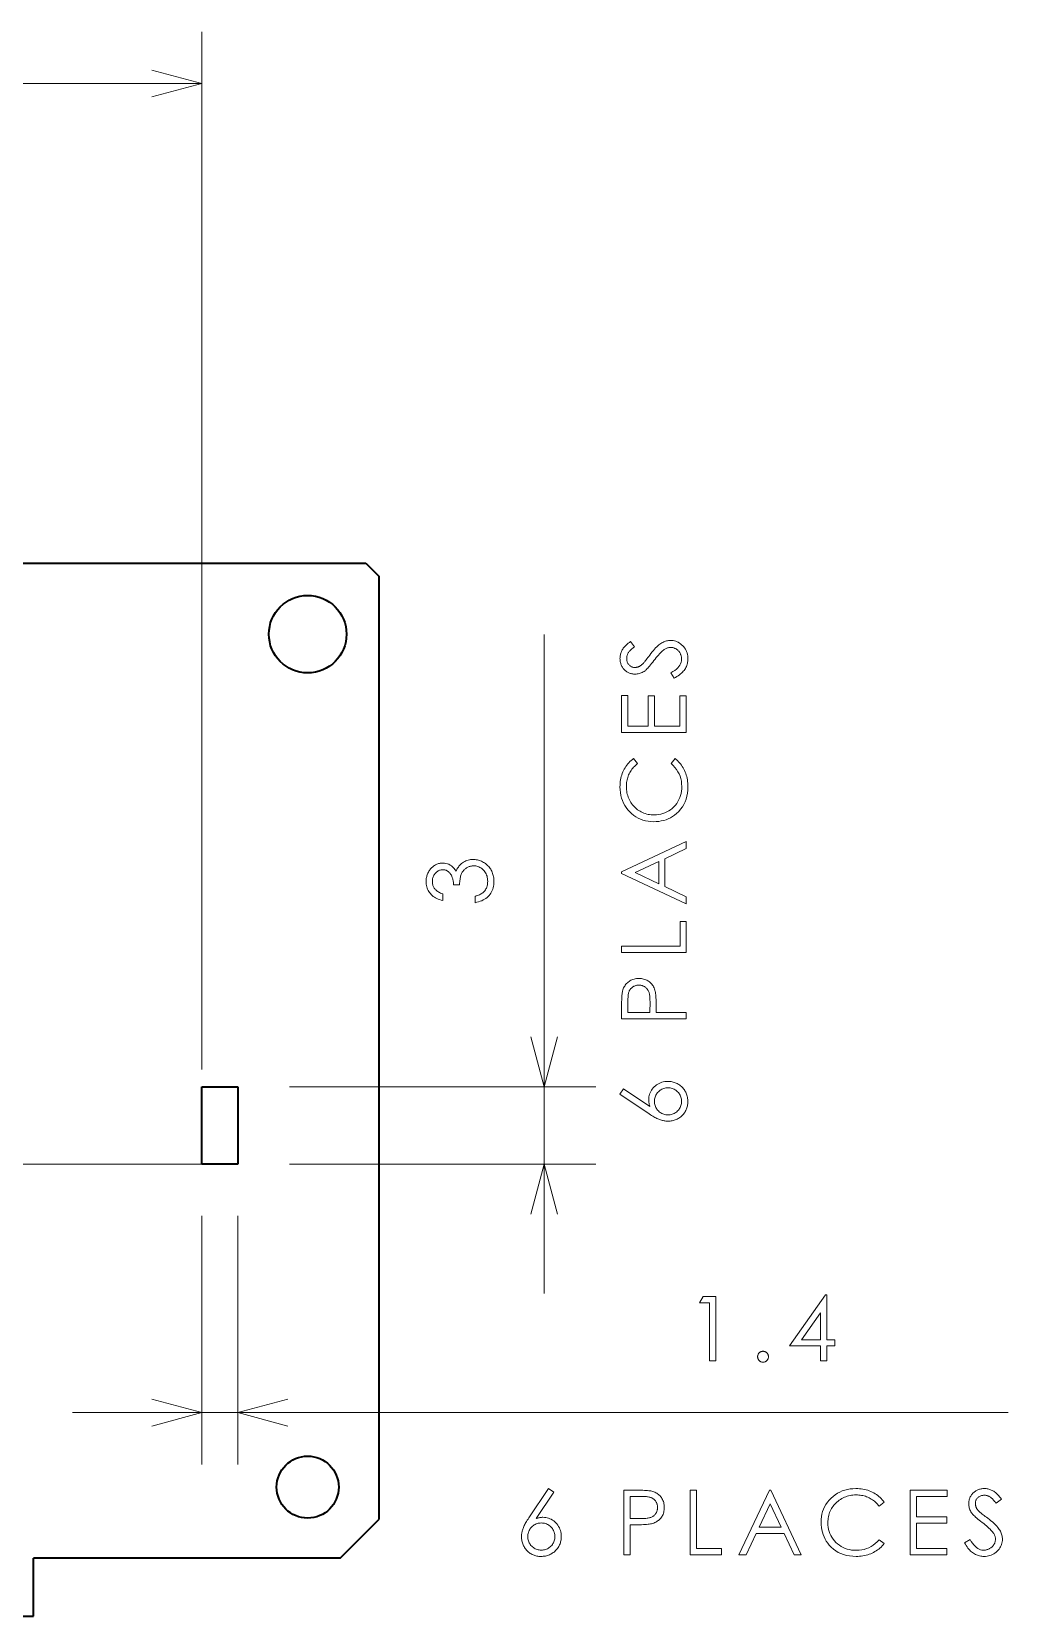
# Model space of a CAD drawing. Extents: x 33 to 237, y 66 to 156.
# Drawn here: x 198.9 to 236.7, y 82.9 to 144.2 of the extents above; entities that cross this region are included whole.
import ezdxf

# ---------------------------------------------------------------- set-up
doc = ezdxf.new("R2010")
doc.units = 0

msp = doc.modelspace()

# ---------------------------------------------------------------- linework, layer by layer
at = {"color": 7, "lineweight": 13}
for p, q in [((205.507233, 104.017746), (205.507233, 144.167175)), ((178.607224, 142.167175), (205.507233, 142.167175)), ((218.749847, 95.347641), (218.749847, 120.84288)), ((208.907227, 103.347641), (220.749847, 103.347641)), ((206.223633, 100.347641), (171.772522, 100.347641)), ((208.907227, 100.347641), (220.749847, 100.347641)), ((205.507233, 98.347641), (205.507233, 88.736923)), ((206.907227, 98.347641), (206.907227, 88.736923)), ((200.507233, 90.736923), (236.706268, 90.736923))]:
    msp.add_line(p, q, dxfattribs=at)
at = {"color": 7, "lineweight": 35}
for p, q in [((177.357239, 123.607643), (211.857239, 123.607635)), ((211.857239, 123.607635), (212.357239, 123.107635)), ((212.357239, 123.107635), (212.357224, 86.607635)), ((205.507233, 103.347641), (206.907227, 103.347641)), ((205.507233, 100.347641), (205.507233, 103.347641)), ((206.907227, 103.347641), (206.907227, 100.347641)), ((206.907227, 100.347641), (205.507233, 100.347641)), ((210.857224, 85.107635), (212.357224, 86.607635)), ((199.007217, 82.857643), (199.007233, 85.107643)), ((210.857224, 85.107635), (199.007233, 85.107643)), ((198.607224, 82.857643), (199.007217, 82.857643))]:
    msp.add_line(p, q, dxfattribs=at)
at = {"color": 7, "lineweight": 13}
for points in [[(203.575378, 141.649536), (205.507233, 142.167175), (203.575378, 142.684814)], [(218.232208, 105.279488), (218.749847, 103.347641), (219.267487, 105.279488)], [(219.267487, 98.415787), (218.749847, 100.347641), (218.232208, 98.415787)], [(203.575378, 90.219284), (205.507233, 90.736923), (203.575378, 91.254555)], [(208.839081, 91.254555), (206.907227, 90.736923), (208.839081, 90.219284)]]:
    msp.add_lwpolyline(points, dxfattribs=at)
for points in [[(223.78418, 119.15287), (223.656723, 119.365311), (223.735184, 119.410873), (223.805389, 119.457832), (223.86734, 119.50618), (223.921036, 119.555931), (223.966461, 119.607071), (224.003632, 119.659599), (224.032532, 119.713524), (224.053192, 119.768845), (224.065582, 119.825562), (224.069702, 119.883667), (224.069122, 119.908661), (224.067352, 119.933357), (224.064423, 119.957748), (224.060318, 119.981827), (224.055054, 120.005608), (224.048599, 120.029076), (224.04097, 120.052246), (224.032181, 120.075104), (224.022217, 120.097656), (224.011078, 120.119904), (223.998947, 120.141464), (223.986023, 120.16198), (223.97229, 120.181442), (223.957779, 120.199844), (223.942444, 120.217194), (223.926331, 120.233498), (223.909409, 120.248741), (223.891693, 120.262932), (223.873184, 120.27607), (223.853867, 120.288155), (223.83403, 120.299133), (223.813965, 120.308952), (223.793655, 120.317619), (223.773102, 120.325134), (223.752319, 120.33149), (223.731293, 120.336685), (223.710037, 120.340736), (223.688538, 120.343628), (223.666794, 120.34536), (223.644821, 120.345932), (223.61972, 120.345085), (223.594727, 120.342537), (223.569824, 120.338287), (223.545029, 120.332336), (223.520325, 120.324692), (223.495743, 120.315346), (223.471252, 120.304298), (223.446869, 120.29155), (223.422577, 120.277107), (223.398392, 120.260956), (223.364395, 120.235565), (223.329056, 120.206299), (223.292343, 120.173164), (223.254272, 120.136147), (223.214844, 120.095261), (223.174057, 120.050491), (223.131912, 120.001846), (223.088394, 119.949333), (223.043533, 119.892944), (222.997299, 119.83268), (222.95137, 119.772499), (222.908051, 119.717041), (222.86734, 119.666313), (222.829254, 119.620308), (222.793793, 119.579025), (222.760941, 119.542465), (222.730698, 119.510635), (222.703079, 119.483528), (222.678085, 119.461143), (222.655701, 119.443489), (222.620056, 119.418304), (222.583847, 119.395767), (222.547043, 119.375885), (222.509674, 119.35865), (222.471725, 119.34407), (222.433197, 119.332138), (222.394089, 119.322853), (222.354401, 119.316231), (222.314148, 119.312256), (222.2733, 119.310928), (222.240967, 119.311707), (222.209198, 119.314056), (222.178009, 119.317963), (222.1474, 119.323433), (222.117371, 119.330475), (222.087921, 119.339066), (222.059052, 119.349236), (222.030746, 119.360962), (222.003036, 119.374252), (221.975891, 119.389107), (221.9496, 119.40538), (221.924469, 119.422928), (221.900452, 119.441742), (221.877594, 119.461845), (221.855865, 119.483215), (221.835266, 119.505859), (221.815826, 119.529785), (221.797516, 119.554977), (221.780334, 119.581451), (221.764297, 119.609192), (221.749603, 119.637817), (221.736465, 119.666946), (221.724854, 119.696556), (221.714813, 119.726662), (221.706299, 119.757263), (221.699341, 119.788361), (221.693924, 119.819946), (221.690063, 119.85202), (221.687744, 119.88459), (221.686966, 119.917656), (221.687851, 119.952774), (221.690475, 119.987442), (221.694855, 120.021637), (221.700974, 120.055389), (221.708847, 120.088669), (221.718475, 120.121498), (221.729858, 120.15387), (221.742981, 120.185776), (221.757874, 120.217224), (221.77449, 120.248215), (221.793472, 120.279152), (221.815384, 120.310448), (221.84024, 120.342102), (221.868042, 120.374115), (221.898773, 120.406479), (221.932449, 120.439209), (221.96907, 120.47229), (222.008621, 120.505722), (222.051117, 120.53952), (222.096558, 120.573669), (222.251221, 120.369728), (222.215103, 120.341934), (222.181534, 120.314972), (222.150513, 120.288841), (222.122055, 120.263542), (222.09613, 120.239075), (222.072769, 120.215446), (222.051941, 120.192642), (222.033676, 120.170685), (222.01796, 120.149551), (222.004776, 120.129242), (221.993484, 120.109184), (221.983368, 120.08876), (221.974442, 120.067986), (221.966705, 120.046852), (221.960175, 120.02536), (221.954819, 120.003517), (221.950653, 119.981308), (221.947678, 119.958748), (221.945892, 119.935837), (221.945297, 119.91256), (221.946213, 119.882858), (221.948975, 119.854263), (221.953552, 119.826775), (221.959976, 119.800385), (221.968246, 119.775108), (221.978333, 119.750931), (221.990265, 119.727859), (222.004028, 119.705894), (222.019638, 119.685036), (222.037079, 119.665276), (222.055847, 119.647034), (222.075485, 119.630707), (222.095963, 119.616302), (222.117294, 119.603821), (222.139465, 119.593262), (222.162506, 119.584618), (222.186371, 119.577896), (222.211105, 119.57309), (222.236679, 119.570213), (222.263107, 119.569252), (222.279373, 119.569595), (222.295532, 119.57061), (222.3116, 119.572311), (222.32756, 119.574692), (222.343414, 119.577751), (222.359161, 119.58149), (222.374817, 119.585907), (222.390366, 119.591003), (222.405823, 119.596786), (222.421173, 119.603241), (222.4366, 119.610603), (222.452301, 119.61908), (222.468277, 119.628685), (222.484528, 119.639412), (222.501038, 119.651253), (222.517838, 119.664223), (222.534897, 119.678314), (222.552231, 119.693527), (222.569839, 119.709854), (222.587723, 119.72731), (222.598785, 119.73941), (222.612946, 119.755997), (222.630188, 119.777069), (222.650528, 119.802635), (222.673965, 119.83268), (222.7005, 119.867218), (222.730118, 119.906235), (222.762833, 119.949745), (222.798645, 119.997742), (222.837555, 120.050217), (222.884949, 120.113098), (222.93129, 120.171906), (222.976593, 120.226631), (223.020828, 120.277275), (223.064011, 120.323845), (223.10614, 120.366333), (223.147217, 120.404739), (223.187241, 120.439072), (223.226212, 120.469322), (223.26413, 120.495499), (223.301544, 120.518417), (223.338974, 120.538933), (223.37645, 120.557037), (223.413956, 120.572723), (223.451508, 120.585999), (223.489075, 120.596855), (223.526688, 120.605301), (223.564331, 120.611336), (223.602005, 120.614952), (223.639725, 120.616158), (223.69339, 120.614098), (223.745636, 120.607903), (223.796448, 120.59758), (223.84584, 120.583122), (223.893799, 120.564537), (223.940338, 120.541824), (223.985443, 120.514977), (224.029114, 120.484009), (224.071365, 120.448898), (224.112198, 120.409668), (224.150299, 120.367477), (224.184387, 120.323502), (224.214478, 120.27774), (224.24054, 120.230202), (224.262604, 120.18087), (224.280655, 120.129761), (224.294693, 120.076859), (224.304718, 120.022179), (224.31073, 119.965714), (224.312729, 119.907455), (224.311523, 119.862335), (224.307877, 119.818062), (224.301804, 119.774643), (224.293289, 119.732071), (224.282349, 119.690346), (224.268982, 119.649475), (224.253189, 119.609451), (224.23497, 119.570274), (224.21431, 119.531952), (224.191223, 119.494476), (224.165283, 119.457718), (224.136047, 119.421532), (224.103546, 119.385925), (224.067764, 119.350899), (224.028702, 119.316452), (223.986359, 119.282578), (223.940735, 119.249283), (223.89183, 119.216568), (223.839645, 119.184433)], [(221.749847, 117.047157), (221.749847, 118.479858), (221.996277, 118.479858), (221.996277, 117.296989), (222.778061, 117.296989), (222.778061, 118.469666), (223.022797, 118.469666), (223.022797, 117.296989), (224.003418, 117.296989), (224.003418, 118.469666), (224.249847, 118.469666), (224.249847, 117.047157)], [(222.213821, 116.044441), (222.365082, 115.847298), (222.323624, 115.814011), (222.28421, 115.779419), (222.246872, 115.743515), (222.211578, 115.706306), (222.178345, 115.667786), (222.147171, 115.627953), (222.118042, 115.586815), (222.090973, 115.544373), (222.065979, 115.500618), (222.043015, 115.455551), (222.022186, 115.409386), (222.003555, 115.36232), (221.987122, 115.314346), (221.97287, 115.26548), (221.9608, 115.215714), (221.950943, 115.165039), (221.943268, 115.113464), (221.93779, 115.060989), (221.934494, 115.007622), (221.933395, 114.953346), (221.934845, 114.893967), (221.939148, 114.835464), (221.94632, 114.777855), (221.956375, 114.721123), (221.969299, 114.665276), (221.985107, 114.610313), (222.003769, 114.556236), (222.025314, 114.503036), (222.049728, 114.450729), (222.077011, 114.3993), (222.10672, 114.349464), (222.138397, 114.301918), (222.172043, 114.256668), (222.207672, 114.213715), (222.24527, 114.17305), (222.284836, 114.134682), (222.32637, 114.09861), (222.369873, 114.064835), (222.415344, 114.033348), (222.462799, 114.004166), (222.511841, 113.977524), (222.562088, 113.95369), (222.613541, 113.932655), (222.666199, 113.914429), (222.720062, 113.899002), (222.775146, 113.886383), (222.831421, 113.876572), (222.888916, 113.86956), (222.947601, 113.865356), (223.007507, 113.863953), (223.097427, 113.867088), (223.184326, 113.876495), (223.268188, 113.892174), (223.34903, 113.914124), (223.426865, 113.942345), (223.501648, 113.976837), (223.573425, 114.017593), (223.642166, 114.064629), (223.707886, 114.117935), (223.770584, 114.177513), (223.828705, 114.241867), (223.880722, 114.309502), (223.926605, 114.380409), (223.96637, 114.454605), (224.000031, 114.532074), (224.027557, 114.612831), (224.048965, 114.696861), (224.06427, 114.784172), (224.073441, 114.874771), (224.076508, 114.968643), (224.072388, 115.071953), (224.060059, 115.171837), (224.03949, 115.268288), (224.010696, 115.361298), (223.973679, 115.450882), (223.928436, 115.537033), (223.874969, 115.619743), (223.813278, 115.699028), (223.743362, 115.774879), (223.665222, 115.847298), (223.814774, 116.044441), (223.861282, 116.006126), (223.90564, 115.965958), (223.947815, 115.923935), (223.987854, 115.880066), (224.025726, 115.834335), (224.061447, 115.786758), (224.095001, 115.737328), (224.126404, 115.686043), (224.15564, 115.632912), (224.182724, 115.577919), (224.207428, 115.521355), (224.229523, 115.463478), (224.249023, 115.404289), (224.26593, 115.343796), (224.280228, 115.28199), (224.291931, 115.21888), (224.301041, 115.154457), (224.307541, 115.08873), (224.311432, 115.02169), (224.312729, 114.953346), (224.308365, 114.824913), (224.295258, 114.702019), (224.273422, 114.584671), (224.242859, 114.472855), (224.203537, 114.366585), (224.155487, 114.265854), (224.098709, 114.170662), (224.033203, 114.081017), (223.958954, 113.996902), (223.875961, 113.918335), (223.800674, 113.857948), (223.722321, 113.803925), (223.640915, 113.756256), (223.556442, 113.714935), (223.468918, 113.679977), (223.378342, 113.651375), (223.284698, 113.629128), (223.187988, 113.613235), (223.088226, 113.603706), (222.985413, 113.600525), (222.877365, 113.604378), (222.772797, 113.615921), (222.671722, 113.63517), (222.574127, 113.662117), (222.480011, 113.696762), (222.389389, 113.739105), (222.302246, 113.789146), (222.218582, 113.846886), (222.138412, 113.912331), (222.061722, 113.985466), (221.990509, 114.0644), (221.926804, 114.147232), (221.87059, 114.233948), (221.821884, 114.324554), (221.780655, 114.41906), (221.746933, 114.517456), (221.720703, 114.619736), (221.701965, 114.725914), (221.69072, 114.835983), (221.686966, 114.949951), (221.688354, 115.019287), (221.692505, 115.087265), (221.699432, 115.153893), (221.709137, 115.219154), (221.721603, 115.283051), (221.736832, 115.345596), (221.754837, 115.406776), (221.77562, 115.466599), (221.799164, 115.525063), (221.825485, 115.582169), (221.854294, 115.637573), (221.885345, 115.690941), (221.91861, 115.742264), (221.954102, 115.79155), (221.991821, 115.838799), (222.031769, 115.884003), (222.073944, 115.92717), (222.118347, 115.9683), (222.164978, 116.007393)], [(221.749847, 111.663071), (224.249847, 112.828941), (224.249847, 112.560417), (223.427277, 112.167824), (223.427277, 111.090324), (224.249847, 110.69944), (224.249847, 110.420715), (221.749847, 111.601883)], [(214.829391, 110.806847), (214.829391, 110.551918), (214.768951, 110.567131), (214.71138, 110.584892), (214.656647, 110.605202), (214.604782, 110.628059), (214.555771, 110.653465), (214.509613, 110.681427), (214.466309, 110.711929), (214.425858, 110.744987), (214.38826, 110.780594), (214.353516, 110.818741), (214.321884, 110.858887), (214.293564, 110.900459), (214.268585, 110.943459), (214.246933, 110.987885), (214.228607, 111.033737), (214.213623, 111.081017), (214.201965, 111.129723), (214.193634, 111.179863), (214.188629, 111.231422), (214.186966, 111.284416), (214.187866, 111.323242), (214.190536, 111.361542), (214.195007, 111.399307), (214.201248, 111.436554), (214.209274, 111.473274), (214.219086, 111.509468), (214.230698, 111.545128), (214.24408, 111.580269), (214.259247, 111.614876), (214.276199, 111.648964), (214.294662, 111.682022), (214.314362, 111.713547), (214.335312, 111.743538), (214.357498, 111.772011), (214.38092, 111.798943), (214.405594, 111.824356), (214.431503, 111.848228), (214.458649, 111.870583), (214.487045, 111.891403), (214.516678, 111.91069), (214.547058, 111.928284), (214.577728, 111.944031), (214.608658, 111.957932), (214.639862, 111.969971), (214.671341, 111.980156), (214.703079, 111.988495), (214.735107, 111.99498), (214.767395, 111.999611), (214.799957, 112.002388), (214.832794, 112.003311), (214.896027, 112.000099), (214.956589, 111.990463), (215.01445, 111.974403), (215.069641, 111.95192), (215.122131, 111.923012), (215.171951, 111.88768), (215.21907, 111.845917), (215.263519, 111.797737), (215.305267, 111.743134), (215.344345, 111.682106), (215.35965, 111.717484), (215.376297, 111.751579), (215.394318, 111.784378), (215.413681, 111.815887), (215.434418, 111.846107), (215.456512, 111.875031), (215.479965, 111.902664), (215.504776, 111.929008), (215.53096, 111.954063), (215.558487, 111.977821), (215.598724, 112.00882), (215.639923, 112.03656), (215.682068, 112.061028), (215.725174, 112.082237), (215.769226, 112.100189), (215.81424, 112.114868), (215.860184, 112.126289), (215.907089, 112.134445), (215.954956, 112.139343), (216.003754, 112.140976), (216.046051, 112.139854), (216.087952, 112.13649), (216.129471, 112.130882), (216.170593, 112.123032), (216.211319, 112.11293), (216.251648, 112.100594), (216.291595, 112.086014), (216.331161, 112.069183), (216.370331, 112.050117), (216.409103, 112.028809), (216.446808, 112.005554), (216.482758, 111.980675), (216.516953, 111.954163), (216.549408, 111.926018), (216.580109, 111.89624), (216.60907, 111.864838), (216.636261, 111.831795), (216.661713, 111.797127), (216.68541, 111.760826), (216.707367, 111.722893), (216.727386, 111.683685), (216.7453, 111.643555), (216.761108, 111.602516), (216.774796, 111.560555), (216.786392, 111.517677), (216.795868, 111.473877), (216.803253, 111.429161), (216.808517, 111.38353), (216.811676, 111.336983), (216.812729, 111.289513), (216.810883, 111.225998), (216.805298, 111.164635), (216.79599, 111.105408), (216.782959, 111.048317), (216.766205, 110.99337), (216.745743, 110.940567), (216.721542, 110.889908), (216.693634, 110.841385), (216.662003, 110.795006), (216.626633, 110.750763), (216.587677, 110.709091), (216.545227, 110.67041), (216.499298, 110.63472), (216.44989, 110.60202), (216.396988, 110.572311), (216.340607, 110.545593), (216.280746, 110.521873), (216.217392, 110.501137), (216.150558, 110.483398), (216.080246, 110.468643), (216.080246, 110.713371), (216.127502, 110.726852), (216.172089, 110.741447), (216.213974, 110.757172), (216.253189, 110.774017), (216.289703, 110.791977), (216.323547, 110.811066), (216.354691, 110.831268), (216.383163, 110.8526), (216.408951, 110.875053), (216.432037, 110.898621), (216.458191, 110.930405), (216.481598, 110.963882), (216.502243, 110.999062), (216.520142, 111.035942), (216.535294, 111.074524), (216.547684, 111.114799), (216.557312, 111.156784), (216.564194, 111.200455), (216.568329, 111.245834), (216.569702, 111.292915), (216.568069, 111.346222), (216.563171, 111.3974), (216.555023, 111.446426), (216.543594, 111.493317), (216.528915, 111.538071), (216.510971, 111.580673), (216.489761, 111.62114), (216.465286, 111.65947), (216.437546, 111.695648), (216.406555, 111.729691), (216.373352, 111.761009), (216.33905, 111.78904), (216.303604, 111.813766), (216.267059, 111.835197), (216.22937, 111.853333), (216.190582, 111.868164), (216.15065, 111.879707), (216.109604, 111.887947), (216.067444, 111.892899), (216.024155, 111.894547), (215.995117, 111.893723), (215.966446, 111.891251), (215.938141, 111.887123), (215.910217, 111.881355), (215.882675, 111.87394), (215.855499, 111.864868), (215.82869, 111.854156), (215.802261, 111.841789), (215.776215, 111.827774), (215.750534, 111.812119), (215.725677, 111.795074), (215.702057, 111.776901), (215.679718, 111.757614), (215.65863, 111.737198), (215.638794, 111.715668), (215.620209, 111.693016), (215.60289, 111.669235), (215.586838, 111.644341), (215.572037, 111.618317), (215.558487, 111.591179), (215.546066, 111.561958), (215.534622, 111.529694), (215.52417, 111.494385), (215.514709, 111.456032), (215.506226, 111.414642), (215.498734, 111.370209), (215.492218, 111.322731), (215.486694, 111.272209), (215.482162, 111.218651), (215.478607, 111.162048), (215.249176, 111.162048), (215.248566, 111.196075), (215.246765, 111.229485), (215.243744, 111.262283), (215.239517, 111.294479), (215.234085, 111.32605), (215.227448, 111.357018), (215.219604, 111.387375), (215.210556, 111.417114), (215.200302, 111.446243), (215.188843, 111.474762), (215.176437, 111.502197), (215.163376, 111.528091), (215.149658, 111.552437), (215.135269, 111.575241), (215.120224, 111.596489), (215.104507, 111.616196), (215.088135, 111.634354), (215.071091, 111.65097), (215.053391, 111.666031), (215.035034, 111.67955), (215.016174, 111.691666), (214.996964, 111.702499), (214.977417, 111.712059), (214.957535, 111.720345), (214.937317, 111.727356), (214.916748, 111.733093), (214.895844, 111.737549), (214.874603, 111.740738), (214.853012, 111.742645), (214.831085, 111.743286), (214.798904, 111.741989), (214.767593, 111.738083), (214.737183, 111.731583), (214.707642, 111.722481), (214.678986, 111.710785), (214.651215, 111.69648), (214.624329, 111.679581), (214.598328, 111.66008), (214.573212, 111.637978), (214.548965, 111.613274), (214.526367, 111.586578), (214.506134, 111.558517), (214.488297, 111.529068), (214.472824, 111.498245), (214.459747, 111.466049), (214.449036, 111.43248), (214.440704, 111.39753), (214.434753, 111.361198), (214.431198, 111.323494), (214.430008, 111.284416), (214.430908, 111.252563), (214.43364, 111.221603), (214.438187, 111.191521), (214.44455, 111.162323), (214.452728, 111.134003), (214.462738, 111.106575), (214.474548, 111.080032), (214.48819, 111.054367), (214.503647, 111.029587), (214.520935, 111.005692), (214.540375, 110.982597), (214.562363, 110.960213), (214.586884, 110.938545), (214.613922, 110.917587), (214.643509, 110.897346), (214.675613, 110.877823), (214.710266, 110.859009), (214.747437, 110.840904), (214.787155, 110.823517)], [(222.280106, 111.632477), (223.185944, 111.202499), (223.185944, 112.057358)], [(221.749847, 108.534241), (221.749847, 108.785774), (224.008514, 108.785774), (224.008514, 109.746002), (224.249847, 109.746002), (224.249847, 108.534241)], [(221.749847, 105.973061), (221.749847, 106.471024), (221.750229, 106.553886), (221.751343, 106.631187), (221.75322, 106.702904), (221.755829, 106.769051), (221.759201, 106.82962), (221.763306, 106.884613), (221.768173, 106.934036), (221.773788, 106.97789), (221.780136, 107.016159), (221.787247, 107.048859), (221.798889, 107.090904), (221.812775, 107.131386), (221.828873, 107.170303), (221.847198, 107.207664), (221.867752, 107.243454), (221.890533, 107.277679), (221.915543, 107.310349), (221.94278, 107.341446), (221.972244, 107.370987), (222.003937, 107.398964), (222.037567, 107.424797), (222.072906, 107.447906), (222.109909, 107.4683), (222.14859, 107.485977), (222.188965, 107.500931), (222.231018, 107.513168), (222.274765, 107.52269), (222.320175, 107.529488), (222.367279, 107.533562), (222.416061, 107.53492), (222.465164, 107.5336), (222.512497, 107.529617), (222.55809, 107.522995), (222.601929, 107.51371), (222.644012, 107.501785), (222.684357, 107.487198), (222.722946, 107.469971), (222.759781, 107.450081), (222.794861, 107.427551), (222.828201, 107.402359), (222.859604, 107.374847), (222.88887, 107.345322), (222.916016, 107.313797), (222.941055, 107.280266), (222.963959, 107.244728), (222.984726, 107.207184), (223.003387, 107.167641), (223.019913, 107.126083), (223.034317, 107.082527), (223.046585, 107.036964), (223.054337, 107.000015), (223.061279, 106.957153), (223.067398, 106.908379), (223.072693, 106.853683), (223.077179, 106.793083), (223.080856, 106.726563), (223.08371, 106.654129), (223.085754, 106.575783), (223.086975, 106.491516), (223.087372, 106.401337), (223.087372, 106.222893), (224.249847, 106.222893), (224.249847, 105.973061)], [(221.992889, 106.222893), (222.842651, 106.222893), (222.847748, 106.646072), (222.847275, 106.696022), (222.845871, 106.743217), (222.843536, 106.787659), (222.840271, 106.829346), (222.83606, 106.868286), (222.830917, 106.904465), (222.824844, 106.937897), (222.817841, 106.968575), (222.809891, 106.996498), (222.80101, 107.021667), (222.791077, 107.044952), (222.779999, 107.067215), (222.767761, 107.088455), (222.754379, 107.108681), (222.739822, 107.127884), (222.724121, 107.146072), (222.70726, 107.163239), (222.68924, 107.179382), (222.670074, 107.194511), (222.64975, 107.208618), (222.628601, 107.221527), (222.606964, 107.233086), (222.584824, 107.243286), (222.562195, 107.252121), (222.539063, 107.259598), (222.515457, 107.265717), (222.491348, 107.270477), (222.466751, 107.27388), (222.44165, 107.275917), (222.416061, 107.276596), (222.391129, 107.275917), (222.366608, 107.27388), (222.342514, 107.270477), (222.318848, 107.265717), (222.295609, 107.259598), (222.272797, 107.252121), (222.250412, 107.243286), (222.228439, 107.233086), (222.206894, 107.221527), (222.185776, 107.208618), (222.165482, 107.194588), (222.146393, 107.179688), (222.128494, 107.163925), (222.111816, 107.147293), (222.096344, 107.129799), (222.082077, 107.111435), (222.069016, 107.092209), (222.057159, 107.072113), (222.046509, 107.051147), (222.037079, 107.029312), (222.028671, 107.00563), (222.021164, 106.979111), (222.014542, 106.949753), (222.008789, 106.917557), (222.003937, 106.882515), (221.999954, 106.844643), (221.996857, 106.803932), (221.994659, 106.760384), (221.993332, 106.713997), (221.992889, 106.664764)], [(221.686966, 103.054977), (221.821228, 103.26062), (222.844345, 102.585907), (222.835632, 102.61293), (222.82782, 102.63961), (222.820938, 102.665955), (222.814972, 102.691956), (222.809937, 102.717621), (222.805801, 102.742943), (222.802582, 102.767929), (222.800293, 102.792572), (222.79892, 102.816872), (222.798462, 102.840836), (222.800613, 102.899422), (222.807053, 102.9562), (222.81781, 103.011185), (222.832855, 103.064362), (222.852203, 103.115738), (222.875854, 103.165314), (222.903809, 103.213081), (222.93605, 103.259056), (222.972595, 103.30323), (223.013443, 103.345596), (223.057434, 103.384995), (223.103424, 103.420242), (223.151398, 103.45134), (223.201355, 103.478294), (223.253296, 103.501106), (223.30722, 103.51976), (223.363159, 103.534279), (223.421066, 103.544647), (223.480957, 103.550865), (223.542847, 103.55294), (223.585602, 103.551933), (223.627518, 103.548927), (223.66861, 103.543915), (223.708862, 103.536896), (223.748276, 103.52787), (223.786865, 103.516838), (223.824615, 103.503807), (223.861542, 103.488762), (223.897629, 103.471718), (223.932892, 103.452667), (223.96701, 103.43177), (223.999725, 103.409195), (224.030991, 103.384933), (224.060837, 103.358986), (224.089249, 103.33136), (224.116241, 103.302055), (224.1418, 103.271065), (224.165924, 103.238388), (224.188629, 103.204033), (224.209915, 103.167999), (224.229446, 103.130836), (224.246933, 103.093117), (224.26236, 103.054832), (224.275726, 103.015991), (224.287033, 102.976585), (224.29628, 102.936623), (224.303482, 102.896095), (224.308624, 102.855011), (224.311707, 102.813362), (224.312729, 102.771156), (224.311737, 102.730324), (224.308762, 102.690086), (224.303787, 102.650452), (224.296829, 102.611404), (224.287872, 102.572952), (224.276947, 102.535095), (224.264023, 102.497833), (224.2491, 102.461166), (224.232208, 102.425095), (224.213318, 102.38961), (224.192627, 102.355186), (224.170319, 102.322281), (224.146393, 102.290878), (224.120865, 102.260994), (224.093704, 102.23262), (224.064941, 102.205757), (224.034561, 102.180412), (224.002579, 102.156578), (223.968964, 102.134254), (223.933746, 102.113441), (223.897461, 102.094391), (223.860657, 102.077347), (223.823364, 102.062302), (223.785538, 102.049271), (223.747223, 102.038239), (223.708389, 102.029213), (223.669037, 102.022194), (223.629181, 102.017181), (223.588821, 102.014175), (223.547943, 102.013168), (223.517197, 102.013786), (223.486115, 102.015648), (223.454727, 102.018753), (223.423004, 102.023094), (223.390961, 102.028679), (223.358582, 102.0355), (223.325897, 102.043564), (223.292877, 102.052872), (223.259552, 102.063416), (223.225891, 102.075203), (223.191376, 102.088585), (223.155487, 102.103928), (223.118225, 102.121216), (223.07959, 102.140465), (223.039581, 102.161667), (222.998184, 102.184822), (222.955414, 102.20993), (222.91127, 102.237), (222.865753, 102.266014), (222.818848, 102.296989)], [(223.0177, 102.781357), (223.019241, 102.738487), (223.023849, 102.696884), (223.03154, 102.65657), (223.042313, 102.617523), (223.056152, 102.57975), (223.073074, 102.543251), (223.093063, 102.508026), (223.116135, 102.474083), (223.142288, 102.441406), (223.171509, 102.410011), (223.202927, 102.380783), (223.235641, 102.354637), (223.269684, 102.331566), (223.305023, 102.311569), (223.341675, 102.294655), (223.379623, 102.280807), (223.4189, 102.270042), (223.459473, 102.262352), (223.501358, 102.257736), (223.544556, 102.256203), (223.587418, 102.257736), (223.629013, 102.262352), (223.669342, 102.270042), (223.708389, 102.280807), (223.746155, 102.294655), (223.782654, 102.311569), (223.817871, 102.331566), (223.851822, 102.354637), (223.884491, 102.380783), (223.915894, 102.410011), (223.945114, 102.441406), (223.971268, 102.474083), (223.994339, 102.508026), (224.014328, 102.543251), (224.03125, 102.57975), (224.04509, 102.617523), (224.055862, 102.65657), (224.063553, 102.696884), (224.068161, 102.738487), (224.069702, 102.781357), (224.068161, 102.824226), (224.063553, 102.865822), (224.055862, 102.906143), (224.04509, 102.94519), (224.03125, 102.982964), (224.014328, 103.019455), (223.994339, 103.05468), (223.971268, 103.088631), (223.945114, 103.1213), (223.915894, 103.152702), (223.884491, 103.181923), (223.851822, 103.208069), (223.817871, 103.23114), (223.782654, 103.251137), (223.746155, 103.268059), (223.708389, 103.281898), (223.669342, 103.292664), (223.629013, 103.300354), (223.587418, 103.30497), (223.544556, 103.306511), (223.501358, 103.30497), (223.459473, 103.300354), (223.4189, 103.292664), (223.379623, 103.281898), (223.341675, 103.268059), (223.305023, 103.251137), (223.269684, 103.23114), (223.235641, 103.208069), (223.202927, 103.181923), (223.171509, 103.152702), (223.142288, 103.1213), (223.116135, 103.088631), (223.093063, 103.05468), (223.073074, 103.019455), (223.056152, 102.982964), (223.042313, 102.94519), (223.03154, 102.906143), (223.023849, 102.865822), (223.019241, 102.824226)], [(224.907501, 95.236923), (225.398666, 95.236923), (225.398666, 92.736923), (225.150528, 92.736923), (225.150528, 94.992188), (224.757935, 94.992188)], [(229.637268, 95.299805), (229.688263, 95.299805), (229.688263, 93.557793), (229.990784, 93.557793), (229.990784, 93.318153), (229.688263, 93.318153), (229.688263, 92.736923), (229.438431, 92.736923), (229.438431, 93.318153), (228.243668, 93.318153)], [(229.438431, 93.557793), (229.438431, 94.599594), (228.702545, 93.557793)], [(227.218857, 93.110817), (227.235931, 93.110199), (227.252502, 93.108368), (227.26857, 93.105309), (227.284119, 93.101028), (227.299149, 93.09552), (227.31369, 93.088791), (227.327713, 93.080833), (227.341217, 93.071655), (227.354218, 93.061256), (227.366714, 93.049629), (227.378342, 93.037125), (227.388733, 93.024071), (227.397919, 93.010475), (227.405869, 92.996338), (227.412598, 92.981651), (227.418106, 92.966423), (227.422394, 92.950653), (227.425446, 92.934334), (227.427277, 92.91748), (227.427887, 92.90007), (227.427277, 92.882988), (227.425446, 92.866386), (227.422394, 92.850288), (227.418106, 92.834679), (227.412598, 92.819557), (227.405869, 92.804932), (227.397919, 92.790802), (227.388733, 92.777161), (227.378342, 92.764015), (227.366714, 92.751366), (227.354218, 92.739578), (227.341217, 92.729034), (227.327713, 92.719727), (227.31369, 92.711662), (227.299149, 92.704842), (227.284119, 92.699257), (227.26857, 92.694916), (227.252502, 92.691818), (227.235931, 92.689957), (227.218857, 92.689331), (227.201767, 92.689957), (227.185196, 92.691818), (227.169144, 92.694916), (227.153595, 92.699257), (227.13855, 92.704842), (227.124023, 92.711662), (227.110001, 92.719727), (227.096481, 92.729034), (227.083481, 92.739578), (227.070999, 92.751366), (227.059372, 92.764015), (227.048965, 92.777161), (227.039795, 92.790802), (227.03183, 92.804932), (227.025101, 92.819557), (227.019592, 92.834679), (227.01532, 92.850288), (227.012253, 92.866386), (227.010422, 92.882988), (227.009811, 92.90007), (227.010422, 92.91748), (227.012253, 92.934334), (227.01532, 92.950653), (227.019592, 92.966423), (227.025101, 92.981651), (227.03183, 92.996338), (227.039795, 93.010475), (227.048965, 93.024071), (227.059372, 93.037125), (227.070999, 93.049629), (227.083481, 93.061256), (227.096481, 93.071655), (227.110001, 93.080833), (227.124023, 93.088791), (227.13855, 93.09552), (227.153595, 93.101028), (227.169144, 93.105309), (227.185196, 93.108368), (227.201767, 93.110199)], [(218.918381, 87.799805), (219.124023, 87.665543), (218.44931, 86.642426), (218.476334, 86.651146), (218.503006, 86.658943), (218.529358, 86.665833), (218.555359, 86.671791), (218.581024, 86.676842), (218.606339, 86.680969), (218.631317, 86.684181), (218.655975, 86.686478), (218.680267, 86.687851), (218.704239, 86.688309), (218.762817, 86.686165), (218.819595, 86.67971), (218.874573, 86.668961), (218.927765, 86.653915), (218.979126, 86.634567), (219.028717, 86.610916), (219.076477, 86.58297), (219.122452, 86.55072), (219.166626, 86.514175), (219.209, 86.47332), (219.248383, 86.429329), (219.28363, 86.383347), (219.314743, 86.335381), (219.34169, 86.285423), (219.364502, 86.233475), (219.383163, 86.179543), (219.397675, 86.123619), (219.408051, 86.065712), (219.414261, 86.005814), (219.416336, 85.943924), (219.415329, 85.901169), (219.412323, 85.859253), (219.407318, 85.818161), (219.400299, 85.777908), (219.391266, 85.738495), (219.380234, 85.699905), (219.367203, 85.662148), (219.352158, 85.625229), (219.335114, 85.589142), (219.316071, 85.553879), (219.295166, 85.519753), (219.272583, 85.487053), (219.248322, 85.45578), (219.222382, 85.425941), (219.194763, 85.397522), (219.165451, 85.370537), (219.13446, 85.344971), (219.101791, 85.320847), (219.067429, 85.298134), (219.031387, 85.276855), (218.994232, 85.257324), (218.956512, 85.239845), (218.918228, 85.224419), (218.879395, 85.211052), (218.839981, 85.199738), (218.800018, 85.190491), (218.759491, 85.183289), (218.718414, 85.178146), (218.676758, 85.175064), (218.634552, 85.174042), (218.593719, 85.175034), (218.553482, 85.178017), (218.51384, 85.182983), (218.474792, 85.189941), (218.43634, 85.198891), (218.398499, 85.209831), (218.361237, 85.222755), (218.324554, 85.237671), (218.288483, 85.25457), (218.253006, 85.27346), (218.218582, 85.294151), (218.185669, 85.31646), (218.154282, 85.340378), (218.12439, 85.365913), (218.096024, 85.393066), (218.069153, 85.421829), (218.043808, 85.452209), (218.019974, 85.4842), (217.99765, 85.517807), (217.976837, 85.553032), (217.957794, 85.589317), (217.940735, 85.626114), (217.925705, 85.663414), (217.912659, 85.701233), (217.901642, 85.739555), (217.892609, 85.778389), (217.88559, 85.817734), (217.880585, 85.85759), (217.877563, 85.897949), (217.876572, 85.93882), (217.877182, 85.969574), (217.879044, 86.000648), (217.882156, 86.032051), (217.88649, 86.063774), (217.892075, 86.095818), (217.898895, 86.128181), (217.906967, 86.160873), (217.91626, 86.193886), (217.926819, 86.227226), (217.938599, 86.26088), (217.951981, 86.295395), (217.967316, 86.331276), (217.984619, 86.368538), (218.00386, 86.407181), (218.025055, 86.447189), (218.048218, 86.488586), (218.073334, 86.531357), (218.100403, 86.5755), (218.12941, 86.621017), (218.160385, 86.667923)], [(221.836456, 87.736923), (222.334412, 87.736923), (222.417282, 87.736542), (222.494583, 87.735428), (222.566299, 87.733551), (222.632446, 87.730934), (222.693024, 87.72757), (222.748016, 87.723457), (222.79744, 87.718597), (222.841278, 87.71299), (222.879562, 87.706635), (222.912262, 87.699532), (222.9543, 87.687881), (222.994781, 87.674004), (223.033707, 87.657898), (223.07106, 87.639572), (223.106857, 87.619019), (223.141083, 87.59623), (223.173752, 87.571228), (223.204849, 87.543991), (223.23439, 87.514526), (223.26236, 87.482841), (223.288193, 87.449196), (223.31131, 87.413872), (223.331696, 87.376869), (223.34938, 87.338181), (223.364334, 87.297806), (223.376572, 87.255753), (223.386078, 87.212013), (223.392883, 87.166595), (223.396957, 87.119492), (223.398315, 87.070709), (223.397003, 87.021614), (223.393021, 86.974274), (223.386383, 86.928688), (223.377106, 86.884842), (223.365173, 86.842758), (223.350601, 86.802422), (223.333359, 86.763832), (223.313477, 86.72699), (223.290939, 86.69191), (223.265762, 86.658569), (223.238251, 86.627174), (223.208725, 86.5979), (223.1772, 86.570747), (223.143661, 86.545723), (223.108124, 86.52282), (223.070587, 86.502045), (223.031036, 86.483391), (222.989487, 86.466866), (222.945923, 86.452461), (222.90036, 86.440186), (222.863419, 86.432434), (222.820557, 86.425499), (222.771774, 86.41938), (222.717087, 86.414078), (222.656479, 86.409592), (222.589966, 86.405922), (222.517517, 86.403061), (222.439178, 86.401024), (222.354919, 86.399803), (222.26474, 86.399391), (222.086288, 86.399391), (222.086288, 85.236923), (221.836456, 85.236923)], [(224.397644, 87.736923), (224.64917, 87.736923), (224.64917, 85.478256), (225.609406, 85.478256), (225.609406, 85.236923), (224.397644, 85.236923)], [(227.526459, 87.736923), (228.692337, 85.236923), (228.423813, 85.236923), (228.031219, 86.059486), (226.95372, 86.059486), (226.562836, 85.236923), (226.284119, 85.236923), (227.465286, 87.736923)], [(231.907837, 87.272949), (231.710693, 87.121689), (231.677399, 87.163155), (231.642822, 87.202553), (231.606903, 87.239899), (231.569702, 87.275192), (231.531189, 87.308426), (231.491348, 87.339607), (231.450211, 87.368729), (231.407776, 87.39579), (231.364014, 87.420799), (231.318954, 87.443748), (231.272781, 87.464577), (231.225708, 87.483215), (231.17775, 87.499657), (231.128876, 87.513908), (231.079102, 87.525963), (231.028442, 87.535828), (230.976868, 87.543503), (230.924393, 87.548988), (230.871017, 87.552277), (230.816742, 87.553368), (230.757355, 87.551933), (230.698868, 87.547623), (230.641251, 87.540443), (230.584518, 87.530396), (230.528671, 87.517471), (230.473709, 87.501671), (230.419632, 87.483002), (230.36644, 87.461456), (230.314117, 87.43705), (230.262695, 87.40976), (230.21286, 87.380051), (230.165314, 87.348373), (230.120071, 87.314728), (230.077118, 87.279099), (230.036453, 87.241508), (229.998077, 87.201942), (229.962006, 87.160408), (229.928238, 87.116898), (229.896744, 87.071419), (229.867554, 87.023972), (229.840912, 86.97493), (229.817078, 86.924683), (229.796051, 86.87323), (229.777832, 86.820572), (229.762405, 86.766701), (229.749786, 86.711632), (229.73996, 86.65535), (229.732956, 86.597862), (229.72876, 86.539169), (229.727356, 86.479271), (229.730484, 86.389351), (229.739899, 86.302452), (229.755569, 86.218582), (229.777527, 86.137733), (229.80574, 86.059914), (229.84024, 85.985115), (229.880997, 85.913345), (229.928024, 85.844604), (229.981339, 85.778885), (230.040909, 85.716187), (230.105255, 85.658066), (230.172897, 85.606056), (230.243805, 85.560165), (230.317993, 85.520401), (230.395477, 85.486748), (230.476227, 85.459213), (230.560257, 85.437805), (230.647568, 85.422508), (230.738159, 85.41333), (230.832031, 85.410271), (230.935349, 85.414383), (231.035233, 85.42672), (231.131683, 85.447289), (231.224701, 85.476074), (231.31427, 85.513092), (231.400421, 85.558334), (231.483139, 85.611801), (231.562424, 85.673492), (231.638275, 85.743408), (231.710693, 85.821556), (231.907837, 85.671997), (231.869522, 85.625488), (231.829346, 85.581139), (231.787323, 85.538948), (231.743469, 85.498917), (231.697739, 85.461044), (231.650146, 85.425331), (231.600723, 85.391769), (231.549438, 85.360374), (231.496307, 85.331131), (231.441315, 85.304047), (231.38475, 85.27935), (231.326874, 85.257248), (231.267685, 85.237747), (231.207184, 85.22084), (231.145386, 85.206543), (231.082275, 85.194839), (231.017853, 85.185738), (230.952118, 85.179237), (230.885086, 85.175339), (230.816742, 85.174042), (230.688309, 85.178406), (230.565414, 85.191505), (230.448059, 85.213348), (230.336258, 85.243919), (230.22998, 85.283234), (230.129257, 85.331276), (230.034058, 85.388062), (229.944412, 85.453575), (229.860306, 85.527824), (229.781738, 85.610817), (229.721344, 85.686104), (229.667328, 85.76445), (229.619644, 85.845856), (229.578339, 85.930328), (229.543381, 86.017853), (229.514771, 86.108437), (229.492523, 86.20208), (229.476639, 86.298782), (229.467102, 86.398544), (229.463928, 86.501366), (229.467773, 86.609413), (229.479324, 86.713974), (229.498566, 86.815056), (229.525513, 86.912651), (229.56015, 87.00676), (229.602509, 87.097389), (229.652542, 87.184532), (229.710281, 87.268188), (229.775726, 87.348366), (229.848862, 87.425056), (229.927795, 87.496262), (230.01062, 87.559967), (230.097351, 87.61618), (230.187958, 87.664894), (230.282455, 87.706116), (230.380859, 87.739845), (230.483139, 87.766075), (230.58931, 87.784813), (230.699387, 87.796051), (230.813354, 87.799805), (230.88269, 87.798416), (230.950668, 87.794266), (231.017288, 87.787338), (231.08255, 87.777641), (231.146454, 87.765175), (231.208984, 87.749939), (231.270172, 87.731934), (231.330002, 87.711151), (231.388458, 87.687607), (231.445572, 87.661293), (231.500977, 87.632477), (231.554337, 87.601433), (231.605667, 87.568161), (231.654953, 87.532669), (231.702194, 87.494949), (231.747406, 87.455002), (231.790573, 87.412827), (231.831696, 87.368431), (231.870789, 87.3218)], [(232.910553, 87.736923), (234.343262, 87.736923), (234.343262, 87.490486), (233.160385, 87.490486), (233.160385, 86.70871), (234.333069, 86.70871), (234.333069, 86.463974), (233.160385, 86.463974), (233.160385, 85.483353), (234.333069, 85.483353), (234.333069, 85.236923), (232.910553, 85.236923)], [(235.016266, 85.702591), (235.228699, 85.830055), (235.274261, 85.751587), (235.321228, 85.681381), (235.369583, 85.619431), (235.419327, 85.565742), (235.470459, 85.520317), (235.522995, 85.483147), (235.57692, 85.454239), (235.632248, 85.433586), (235.688965, 85.421196), (235.74707, 85.417068), (235.772064, 85.417656), (235.796753, 85.419418), (235.821136, 85.422348), (235.84523, 85.426453), (235.869003, 85.431725), (235.892471, 85.438179), (235.915649, 85.445801), (235.938507, 85.45459), (235.96106, 85.464561), (235.983307, 85.4757), (236.004868, 85.487831), (236.025375, 85.500755), (236.04483, 85.514481), (236.063232, 85.528999), (236.080597, 85.544319), (236.096893, 85.56044), (236.112137, 85.577362), (236.126328, 85.595078), (236.139465, 85.613594), (236.15155, 85.632904), (236.162537, 85.65274), (236.172348, 85.672813), (236.181015, 85.693123), (236.188538, 85.713669), (236.194885, 85.734451), (236.200089, 85.755478), (236.204132, 85.776741), (236.207031, 85.798241), (236.208755, 85.819977), (236.209335, 85.841949), (236.208481, 85.86705), (236.205933, 85.892052), (236.201691, 85.916946), (236.19574, 85.941742), (236.18808, 85.966438), (236.178741, 85.991035), (236.167694, 86.015518), (236.154953, 86.039909), (236.140503, 86.064194), (236.124359, 86.088379), (236.098969, 86.122375), (236.069702, 86.157722), (236.03656, 86.194427), (235.999542, 86.232498), (235.958649, 86.271927), (235.913879, 86.312721), (235.86525, 86.354866), (235.812729, 86.398376), (235.756348, 86.443237), (235.696075, 86.489471), (235.635895, 86.535408), (235.580444, 86.578728), (235.529709, 86.619431), (235.483704, 86.657516), (235.442413, 86.692986), (235.405869, 86.725838), (235.374039, 86.756073), (235.346924, 86.783691), (235.324539, 86.808693), (235.306885, 86.83107), (235.281708, 86.866714), (235.259155, 86.902931), (235.239288, 86.939728), (235.222046, 86.977097), (235.207458, 87.015045), (235.195526, 87.053574), (235.186249, 87.092682), (235.179626, 87.132362), (235.175659, 87.172623), (235.174316, 87.213463), (235.17511, 87.245804), (235.17746, 87.277573), (235.181366, 87.308762), (235.186829, 87.339371), (235.193878, 87.3694), (235.202469, 87.398849), (235.212631, 87.427727), (235.224365, 87.456024), (235.23764, 87.483742), (235.252502, 87.51088), (235.268768, 87.537163), (235.286316, 87.562309), (235.305145, 87.586319), (235.325241, 87.609184), (235.346619, 87.630913), (235.369263, 87.651505), (235.393188, 87.670952), (235.418365, 87.689262), (235.444855, 87.706436), (235.472595, 87.722473), (235.501221, 87.737167), (235.530334, 87.750313), (235.559952, 87.761909), (235.590057, 87.771965), (235.620667, 87.780472), (235.651764, 87.78743), (235.68335, 87.792847), (235.715424, 87.796707), (235.747986, 87.799026), (235.781052, 87.799805), (235.816177, 87.798927), (235.85083, 87.796303), (235.88504, 87.791924), (235.918793, 87.785797), (235.952072, 87.777924), (235.984894, 87.768295), (236.017273, 87.756912), (236.049164, 87.74379), (236.080627, 87.728905), (236.111603, 87.71228), (236.142548, 87.693298), (236.173843, 87.671387), (236.205505, 87.64653), (236.237518, 87.618736), (236.269882, 87.587997), (236.302612, 87.554321), (236.335693, 87.517708), (236.369125, 87.478149), (236.402924, 87.435654), (236.437073, 87.390213), (236.233124, 87.235558), (236.205322, 87.271675), (236.178375, 87.305237), (236.152237, 87.336258), (236.126938, 87.364723), (236.102478, 87.39064), (236.078842, 87.414009), (236.056046, 87.43483), (236.034088, 87.453094), (236.012939, 87.468819), (235.992645, 87.481995), (235.97258, 87.493294), (235.952164, 87.503403), (235.931381, 87.512329), (235.910248, 87.520058), (235.888763, 87.526604), (235.866913, 87.53196), (235.844711, 87.536118), (235.822144, 87.539093), (235.799225, 87.540878), (235.775955, 87.541473), (235.746246, 87.540558), (235.717651, 87.537804), (235.69017, 87.533218), (235.663788, 87.526794), (235.638504, 87.518532), (235.614334, 87.508438), (235.591263, 87.496506), (235.56929, 87.482742), (235.548431, 87.467133), (235.528671, 87.449699), (235.510437, 87.430923), (235.49411, 87.411293), (235.479706, 87.390808), (235.467224, 87.369484), (235.456665, 87.347305), (235.448013, 87.324272), (235.441284, 87.3004), (235.436493, 87.275665), (235.433609, 87.250092), (235.432648, 87.223663), (235.432983, 87.207397), (235.434006, 87.191238), (235.435699, 87.175179), (235.43808, 87.159218), (235.441147, 87.143356), (235.444885, 87.127609), (235.44931, 87.111954), (235.454407, 87.096405), (235.460175, 87.080956), (235.466644, 87.065605), (235.473999, 87.050179), (235.482483, 87.03447), (235.492081, 87.018494), (235.502808, 87.002251), (235.514648, 86.985733), (235.527618, 86.968941), (235.541718, 86.951874), (235.556915, 86.93454), (235.573257, 86.916931), (235.590698, 86.899055), (235.602814, 86.887993), (235.619385, 86.873833), (235.640472, 86.856583), (235.666031, 86.836243), (235.696075, 86.812805), (235.730621, 86.78627), (235.769623, 86.756653), (235.813141, 86.723938), (235.861145, 86.688126), (235.91362, 86.649223), (235.976501, 86.601822), (236.035309, 86.555481), (236.090027, 86.510185), (236.140671, 86.46595), (236.187241, 86.42276), (236.229736, 86.38063), (236.268127, 86.339554), (236.30246, 86.29953), (236.332718, 86.260559), (236.358887, 86.222641), (236.381821, 86.185234), (236.402328, 86.147797), (236.420441, 86.110321), (236.436127, 86.072815), (236.449402, 86.035271), (236.460251, 85.997696), (236.468689, 85.960083), (236.474731, 85.92244), (236.478348, 85.884758), (236.479553, 85.847046), (236.477493, 85.793381), (236.471298, 85.741135), (236.460968, 85.690323), (236.446518, 85.64093), (236.427933, 85.592972), (236.405212, 85.546432), (236.378372, 85.501328), (236.347412, 85.457657), (236.312302, 85.415405), (236.273071, 85.37458), (236.230865, 85.336479), (236.18689, 85.302383), (236.141144, 85.272301), (236.093597, 85.246231), (236.044266, 85.224174), (235.993164, 85.206123), (235.940247, 85.192085), (235.885574, 85.18206), (235.829102, 85.176041), (235.770859, 85.174042), (235.725739, 85.175255), (235.681458, 85.178894), (235.638031, 85.184975), (235.595459, 85.193481), (235.553741, 85.204414), (235.512878, 85.217781), (235.472839, 85.233582), (235.43367, 85.251808), (235.395355, 85.272461), (235.35788, 85.295555), (235.321106, 85.321495), (235.284927, 85.350723), (235.249329, 85.383224), (235.214294, 85.419006), (235.17984, 85.458069), (235.145966, 85.500412), (235.112686, 85.546036), (235.079971, 85.59494), (235.047821, 85.647125)], [(222.086288, 87.493889), (222.086288, 86.644127), (222.509476, 86.639023), (222.559418, 86.639496), (222.606613, 86.6409), (222.651062, 86.643234), (222.692749, 86.646507), (222.731689, 86.650711), (222.767868, 86.655853), (222.8013, 86.661926), (222.83197, 86.668938), (222.859894, 86.67688), (222.885071, 86.68576), (222.908356, 86.695686), (222.930618, 86.706772), (222.951859, 86.719009), (222.972076, 86.732399), (222.991287, 86.746948), (223.009476, 86.76265), (223.026642, 86.77951), (223.042786, 86.797523), (223.057907, 86.816696), (223.072006, 86.837021), (223.08493, 86.85817), (223.096481, 86.879814), (223.106689, 86.901955), (223.115524, 86.924583), (223.123001, 86.947701), (223.12912, 86.971313), (223.133881, 86.995422), (223.137268, 87.020027), (223.139313, 87.04512), (223.139999, 87.070709), (223.139313, 87.095642), (223.137268, 87.120163), (223.133881, 87.144257), (223.12912, 87.167923), (223.123001, 87.191162), (223.115524, 87.213974), (223.106689, 87.236366), (223.096481, 87.258331), (223.08493, 87.279877), (223.072006, 87.300995), (223.057983, 87.321289), (223.043091, 87.340385), (223.027328, 87.358276), (223.010696, 87.374954), (222.993195, 87.390427), (222.974838, 87.404694), (222.955597, 87.417755), (222.935501, 87.429611), (222.914551, 87.440262), (222.892715, 87.449699), (222.869034, 87.458099), (222.842514, 87.465607), (222.813141, 87.472237), (222.780945, 87.477982), (222.745911, 87.482841), (222.708038, 87.486816), (222.667328, 87.489914), (222.623779, 87.492119), (222.577393, 87.493446), (222.528168, 87.493889)], [(227.49588, 87.206665), (227.065887, 86.300819), (227.920746, 86.300819)], [(218.644745, 86.46907), (218.601883, 86.467537), (218.560287, 86.462921), (218.519958, 86.455231), (218.480911, 86.444466), (218.443146, 86.430626), (218.406647, 86.413704), (218.371429, 86.393707), (218.337479, 86.370636), (218.30481, 86.34449), (218.273407, 86.315269), (218.244186, 86.283852), (218.218033, 86.251129), (218.194962, 86.217094), (218.174973, 86.181755), (218.158051, 86.145103), (218.144211, 86.107147), (218.133438, 86.067879), (218.125748, 86.027298), (218.12114, 85.985413), (218.119598, 85.942223), (218.12114, 85.899353), (218.125748, 85.857758), (218.133438, 85.817436), (218.144211, 85.778389), (218.158051, 85.740616), (218.174973, 85.704117), (218.194962, 85.6689), (218.218033, 85.634949), (218.244186, 85.602272), (218.273407, 85.570877), (218.30481, 85.541656), (218.337479, 85.515503), (218.371429, 85.492432), (218.406647, 85.472443), (218.443146, 85.455521), (218.480911, 85.441681), (218.519958, 85.430908), (218.560287, 85.423218), (218.601883, 85.41861), (218.644745, 85.417068), (218.687622, 85.41861), (218.729218, 85.423218), (218.769531, 85.430908), (218.808594, 85.441681), (218.846359, 85.455521), (218.882858, 85.472443), (218.918076, 85.492432), (218.952026, 85.515503), (218.984695, 85.541656), (219.016098, 85.570877), (219.045319, 85.602272), (219.071472, 85.634949), (219.094543, 85.6689), (219.114532, 85.704117), (219.131454, 85.740616), (219.145294, 85.778389), (219.156067, 85.817436), (219.163757, 85.857758), (219.168365, 85.899353), (219.169907, 85.942223), (219.168365, 85.985413), (219.163757, 86.027298), (219.156067, 86.067879), (219.145294, 86.107147), (219.131454, 86.145103), (219.114532, 86.181755), (219.094543, 86.217094), (219.071472, 86.251129), (219.045319, 86.283852), (219.016098, 86.315269), (218.984695, 86.34449), (218.952026, 86.370636), (218.918076, 86.393707), (218.882858, 86.413704), (218.846359, 86.430626), (218.808594, 86.444466), (218.769531, 86.455231), (218.729218, 86.462921), (218.687622, 86.467537)]]:
    msp.add_lwpolyline(points, close=True, dxfattribs=at)
at = {"color": 7, "lineweight": 35}
for centre, radius in [((209.607239, 120.857635), 1.5), ((209.607224, 87.857635), 1.2)]:
    msp.add_circle(centre, radius, dxfattribs=at)

doc.saveas('drawing.dxf')
